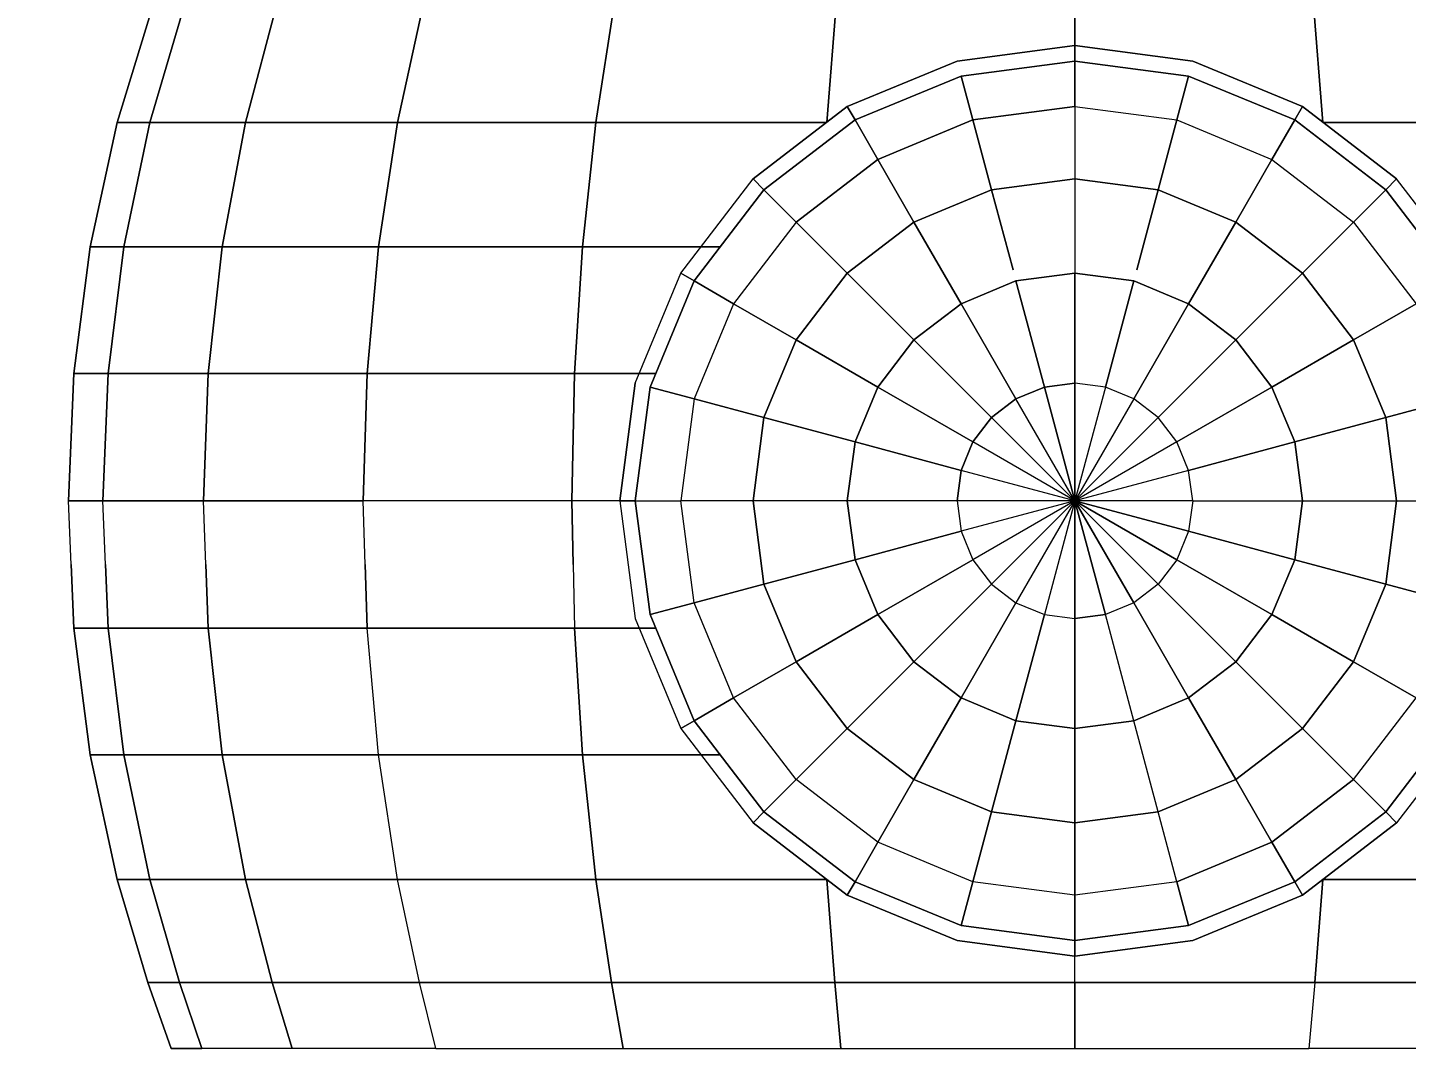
# Model space of a CAD drawing. Header units: inches. Extents: x -827 to 154, y -802 to 207.
# Drawn here: x 57.07 to 58.064, y -86.127 to -85.391 of the extents above; entities that cross this region are included whole.
import ezdxf

# ---------------------------------------------------------------- set-up
doc = ezdxf.new("R2010")
doc.units = ezdxf.units.IN
doc.header["$MEASUREMENT"] = 0
for name, color, linetype, lineweight in [('A-ANNO-DIMS', 211, 'Continuous', 9), ('A-ANNO-DIMS-48', 211, 'Continuous', 9), ('Layer0', 7, 'Continuous', 9), ('welding_bench_skp', 8, 'Continuous', 9)]:
    doc.layers.add(name, color=color, linetype=linetype, lineweight=lineweight)
doc.styles.add('Arial', font='arial.ttf', dxfattribs={"height": 4.5})
doc.dimstyles.new('Linear_-_3_32__Arial', dxfattribs={"dimscale": 12, "dimtxt": 4.591167, "dimasz": 0.5, "dimexe": 0.375, "dimexo": 0.25, "dimgap": 0.25, "dimtad": 1, "dimdec": 5, "dimrnd": 0.03125, "dimzin": 1, "dimdsep": 46, "dimlunit": 4, "dimtxsty": 'Arial', "dimblk1": 'OBLIQUE', "dimblk2": 'OBLIQUE', "dimsah": 1, "dimcen": 0.09, "dimdle": 0.375, "dimazin": 0, "dimtfac": 1, "dimtdec": 4, "dimtix": 1, "dimtmove": 0, "dimatfit": 3, "dimfxl": 1, "dimtvp": 1, "dimtfill": 1, "dimfrac": 2, "dimtolj": 1, "dimtzin": 0, "dimarcsym": 2})

# ---------------------------------------------------------------- blocks, each defined once
blk = doc.blocks.new('welding_bench_skp_12-403467-Level 1')
at = {"layer": 'Layer0'}
for p, q in [((3.4862, 30.1382), (3.4348, 29.9708)), ((3.4348, 29.9708), (3.4862, 30.1382)), ((3.4796, 29.9708), (3.5293, 30.1382)), ((3.5293, 30.1382), (3.4796, 29.9708)), ((3.611, 29.9708), (3.6555, 30.1382)), ((3.6555, 30.1382), (3.611, 29.9708)), ((3.8564, 30.1382), (3.82, 29.9708)), ((3.82, 29.9708), (3.8564, 30.1382)), ((4.0924, 29.9708), (4.1181, 30.1382)), ((4.1181, 30.1382), (4.0924, 29.9708)), ((4.4096, 29.9708), (4.4229, 30.1382)), ((4.4229, 30.1382), (4.4096, 29.9708)), ((4.75, 30.1382), (4.75, 30.0549)), ((4.75, 30.1382), (4.75, 30.0549)), ((4.75, 30.0549), (4.75, 30.1382)), ((5.0904, 29.9708), (5.0771, 30.1382)), ((5.0771, 30.1382), (5.0904, 29.9708)), ((4.75, 30.0762), (4.5882, 30.0549)), ((4.5882, 30.0549), (4.75, 30.0762)), ((4.75, 30.0762), (4.75, 30.0549)), ((4.75, 30.0549), (4.75, 30.0762)), ((4.9118, 30.0549), (4.75, 30.0762)), ((4.75, 30.0549), (4.75, 30.0762)), ((4.75, 30.0762), (4.75, 30.0549)), ((4.75, 30.0762), (4.9118, 30.0549)), ((4.5882, 30.0549), (4.4375, 29.9925)), ((4.4375, 29.9925), (4.5882, 30.0549)), ((4.5937, 30.0344), (4.75, 30.0549)), ((4.75, 30.0549), (4.5937, 30.0344)), ((4.75, 30.0549), (4.75, 29.9925)), ((4.75, 30.0549), (4.9062, 30.0344)), ((4.9062, 30.0344), (4.75, 30.0549)), ((4.75, 29.9925), (4.75, 30.0549)), ((5.0625, 29.9925), (4.9118, 30.0549)), ((4.9118, 30.0549), (5.0625, 29.9925)), ((4.5937, 30.0344), (4.4481, 29.9741)), ((4.4481, 29.9741), (4.5937, 30.0344)), ((4.6099, 29.9741), (4.5937, 30.0344)), ((4.5937, 30.0344), (4.6099, 29.9741)), ((4.8901, 29.9741), (4.9062, 30.0344)), ((4.9062, 30.0344), (4.8901, 29.9741)), ((5.0519, 29.9741), (4.9062, 30.0344)), ((4.9062, 30.0344), (5.0519, 29.9741)), ((4.4375, 29.9925), (4.3081, 29.8932)), ((4.3081, 29.8932), (4.4375, 29.9925)), ((4.4481, 29.9741), (4.4375, 29.9925)), ((4.4375, 29.9925), (4.4481, 29.9741)), ((4.4481, 29.9741), (4.4375, 29.9925)), ((4.4375, 29.9925), (4.4481, 29.9741)), ((4.75, 29.9925), (4.6099, 29.9741)), ((4.6099, 29.9741), (4.75, 29.9925)), ((4.75, 29.9925), (4.75, 29.8932)), ((4.75, 29.9925), (4.75, 29.8932)), ((4.75, 29.9925), (4.8901, 29.9741)), ((4.75, 29.9925), (4.8901, 29.9741)), ((5.0625, 29.9925), (5.0519, 29.9741)), ((5.0519, 29.9741), (5.0625, 29.9925)), ((5.0625, 29.9925), (5.0519, 29.9741)), ((5.0519, 29.9741), (5.0625, 29.9925)), ((5.0625, 29.9925), (5.1919, 29.8932)), ((5.1919, 29.8932), (5.0625, 29.9925)), ((3.4348, 29.9708), (3.3978, 29.7998)), ((3.3978, 29.7998), (3.4348, 29.9708)), ((3.4796, 29.9708), (3.4348, 29.9708)), ((3.4348, 29.9708), (3.4796, 29.9708)), ((3.4796, 29.9708), (3.4439, 29.7998)), ((3.4439, 29.7998), (3.4796, 29.9708)), ((3.4796, 29.9708), (3.611, 29.9708)), ((3.611, 29.9708), (3.4796, 29.9708)), ((3.579, 29.7998), (3.611, 29.9708)), ((3.611, 29.9708), (3.579, 29.7998)), ((3.611, 29.9708), (3.82, 29.9708)), ((3.82, 29.9708), (3.611, 29.9708)), ((3.7939, 29.7998), (3.82, 29.9708)), ((3.82, 29.9708), (3.7939, 29.7998)), ((3.82, 29.9708), (4.0924, 29.9708)), ((4.0924, 29.9708), (3.82, 29.9708)), ((4.0924, 29.9708), (4.0739, 29.7998)), ((4.0739, 29.7998), (4.0924, 29.9708)), ((4.0924, 29.9708), (4.4096, 29.9708)), ((4.4096, 29.9708), (4.0924, 29.9708)), ((4.4481, 29.9741), (4.3231, 29.8781)), ((4.3231, 29.8781), (4.4481, 29.9741)), ((4.4794, 29.92), (4.4481, 29.9741)), ((4.4481, 29.9741), (4.4794, 29.92)), ((4.6099, 29.9741), (4.4794, 29.92)), ((4.4794, 29.92), (4.6099, 29.9741)), ((4.6099, 29.9741), (4.6356, 29.8781)), ((4.6356, 29.8781), (4.6099, 29.9741)), ((4.8644, 29.8781), (4.8901, 29.9741)), ((4.8901, 29.9741), (4.8644, 29.8781)), ((4.8901, 29.9741), (5.0206, 29.92)), ((4.8901, 29.9741), (5.0206, 29.92)), ((5.0206, 29.92), (5.0519, 29.9741)), ((5.0519, 29.9741), (5.0206, 29.92)), ((5.1769, 29.8781), (5.0519, 29.9741)), ((5.0519, 29.9741), (5.1769, 29.8781)), ((5.0904, 29.9708), (5.4076, 29.9708)), ((5.4076, 29.9708), (5.0904, 29.9708)), ((4.4794, 29.92), (4.3673, 29.834)), ((4.3673, 29.834), (4.4794, 29.92)), ((4.529, 29.834), (4.4794, 29.92)), ((4.4794, 29.92), (4.529, 29.834)), ((4.971, 29.834), (5.0206, 29.92)), ((5.0206, 29.92), (4.971, 29.834)), ((5.0206, 29.92), (5.1327, 29.834)), ((5.0206, 29.92), (5.1327, 29.834)), ((4.2087, 29.7637), (4.3081, 29.8932)), ((4.2087, 29.7637), (4.3081, 29.8932)), ((4.3231, 29.8781), (4.3081, 29.8932)), ((4.3081, 29.8932), (4.3229, 29.8783)), ((4.3231, 29.8781), (4.3081, 29.8932)), ((4.3229, 29.8783), (4.3081, 29.8932)), ((4.6356, 29.8781), (4.75, 29.8932)), ((4.75, 29.8932), (4.6356, 29.8781)), ((4.75, 29.8932), (4.75, 29.7637)), ((4.75, 29.8932), (4.75, 29.7637)), ((4.75, 29.8932), (4.8644, 29.8781)), ((4.8644, 29.8781), (4.75, 29.8932)), ((5.1769, 29.8781), (5.1919, 29.8932)), ((5.1919, 29.8932), (5.1769, 29.8781)), ((5.1769, 29.8781), (5.1919, 29.8932)), ((5.1769, 29.8781), (5.1919, 29.8932)), ((5.2913, 29.7637), (5.1919, 29.8932)), ((5.2913, 29.7637), (5.1919, 29.8932)), ((4.2272, 29.7531), (4.3231, 29.8781)), ((4.3231, 29.8781), (4.2272, 29.7531)), ((4.3673, 29.834), (4.3231, 29.8781)), ((4.3673, 29.834), (4.3231, 29.8781)), ((4.529, 29.834), (4.6356, 29.8781)), ((4.6356, 29.8781), (4.529, 29.834)), ((4.6651, 29.7682), (4.6356, 29.8781)), ((4.6356, 29.8781), (4.6651, 29.7682)), ((4.8349, 29.7682), (4.8644, 29.8781)), ((4.8644, 29.8781), (4.8349, 29.7682)), ((4.8644, 29.8781), (4.971, 29.834)), ((4.971, 29.834), (4.8644, 29.8781)), ((5.1769, 29.8781), (5.1327, 29.834)), ((5.1327, 29.834), (5.1769, 29.8781)), ((5.2728, 29.7531), (5.1769, 29.8781)), ((5.1769, 29.8781), (5.2728, 29.7531)), ((4.3673, 29.834), (4.2812, 29.7219)), ((4.3673, 29.834), (4.2812, 29.7219)), ((4.4375, 29.7637), (4.3673, 29.834)), ((4.3673, 29.834), (4.4375, 29.7637)), ((4.4375, 29.7637), (4.529, 29.834)), ((4.529, 29.834), (4.4375, 29.7637)), ((4.5937, 29.7219), (4.529, 29.834)), ((4.529, 29.834), (4.5937, 29.7219)), ((4.9062, 29.7219), (4.971, 29.834)), ((4.971, 29.834), (4.9062, 29.7219)), ((4.971, 29.834), (5.0625, 29.7637)), ((5.0625, 29.7637), (4.971, 29.834)), ((5.0625, 29.7637), (5.1327, 29.834)), ((5.1327, 29.834), (5.0625, 29.7637)), ((5.1327, 29.834), (5.2187, 29.7219)), ((5.1327, 29.834), (5.2187, 29.7219)), ((3.3978, 29.7998), (3.3755, 29.6261)), ((3.3755, 29.6261), (3.3978, 29.7998)), ((3.3978, 29.7998), (3.4439, 29.7998)), ((3.4439, 29.7998), (3.3978, 29.7998)), ((3.4439, 29.7998), (3.4223, 29.6261)), ((3.4223, 29.6261), (3.4439, 29.7998)), ((3.579, 29.7998), (3.4439, 29.7998)), ((3.4439, 29.7998), (3.579, 29.7998)), ((3.5597, 29.6261), (3.579, 29.7998)), ((3.579, 29.7998), (3.5597, 29.6261)), ((3.7939, 29.7998), (3.579, 29.7998)), ((3.579, 29.7998), (3.7939, 29.7998)), ((3.7781, 29.6261), (3.7939, 29.7998)), ((3.7939, 29.7998), (3.7781, 29.6261)), ((3.7939, 29.7998), (4.0739, 29.7998)), ((4.0739, 29.7998), (3.7939, 29.7998)), ((4.0628, 29.6261), (4.0739, 29.7998)), ((4.0739, 29.7998), (4.0628, 29.6261)), ((4.263, 29.7998), (4.0739, 29.7998)), ((4.0739, 29.7998), (4.263, 29.7998)), ((4.1463, 29.613), (4.2087, 29.7637)), ((4.1463, 29.613), (4.2087, 29.7637)), ((4.1669, 29.6075), (4.2272, 29.7531)), ((4.2272, 29.7531), (4.1669, 29.6075)), ((4.2272, 29.7531), (4.2087, 29.7637)), ((4.2272, 29.7531), (4.2087, 29.7637)), ((4.2087, 29.7637), (4.2272, 29.7531)), ((4.2087, 29.7637), (4.2272, 29.7531)), ((4.2812, 29.7219), (4.2272, 29.7531)), ((4.2272, 29.7531), (4.2812, 29.7219)), ((4.3673, 29.6722), (4.4375, 29.7637)), ((4.4375, 29.7637), (4.3673, 29.6722)), ((4.529, 29.6722), (4.4375, 29.7637)), ((4.4375, 29.7637), (4.529, 29.6722)), ((4.6691, 29.7531), (4.5937, 29.7219)), ((4.5937, 29.7219), (4.6691, 29.7531)), ((4.6691, 29.7531), (4.75, 29.7637)), ((4.75, 29.7637), (4.6691, 29.7531)), ((4.6691, 29.7531), (4.7081, 29.6075)), ((4.7081, 29.6075), (4.6691, 29.7531)), ((4.75, 29.4512), (4.75, 29.7637)), ((4.75, 29.7637), (4.75, 29.613)), ((4.75, 29.7637), (4.8309, 29.7531)), ((4.75, 29.7637), (4.75, 29.4512)), ((4.8309, 29.7531), (4.75, 29.7637)), ((4.75, 29.7637), (4.75, 29.613)), ((4.75, 29.7637), (4.75, 29.4512)), ((4.7919, 29.6075), (4.8309, 29.7531)), ((4.8309, 29.7531), (4.7919, 29.6075)), ((4.8309, 29.7531), (4.9062, 29.7219)), ((4.9062, 29.7219), (4.8309, 29.7531)), ((4.971, 29.6722), (5.0625, 29.7637)), ((5.0625, 29.7637), (4.971, 29.6722)), ((5.0625, 29.7637), (5.1327, 29.6722)), ((5.1327, 29.6722), (5.0625, 29.7637)), ((4.2812, 29.7219), (4.2272, 29.5913)), ((4.2812, 29.7219), (4.2272, 29.5913)), ((4.2812, 29.7219), (4.3673, 29.6722)), ((4.3673, 29.6722), (4.2812, 29.7219)), ((4.5937, 29.7219), (4.529, 29.6722)), ((4.529, 29.6722), (4.5937, 29.7219)), ((4.6691, 29.5913), (4.5937, 29.7219)), ((4.5937, 29.7219), (4.6691, 29.5913)), ((4.8309, 29.5913), (4.9062, 29.7219)), ((4.9062, 29.7219), (4.8309, 29.5913)), ((4.9062, 29.7219), (4.971, 29.6722)), ((4.971, 29.6722), (4.9062, 29.7219)), ((5.2187, 29.7219), (5.1327, 29.6722)), ((5.1327, 29.6722), (5.2187, 29.7219)), ((4.3673, 29.6722), (4.3231, 29.5656)), ((4.3231, 29.5656), (4.3673, 29.6722)), ((4.3673, 29.6722), (4.4794, 29.6075)), ((4.4794, 29.6075), (4.3673, 29.6722)), ((4.529, 29.6722), (4.4794, 29.6075)), ((4.4794, 29.6075), (4.529, 29.6722)), ((4.6356, 29.5656), (4.529, 29.6722)), ((4.529, 29.6722), (4.6356, 29.5656)), ((4.971, 29.6722), (4.8644, 29.5656)), ((4.8644, 29.5656), (4.971, 29.6722)), ((4.971, 29.6722), (5.0206, 29.6075)), ((5.0206, 29.6075), (4.971, 29.6722)), ((5.1327, 29.6722), (5.0206, 29.6075)), ((5.0206, 29.6075), (5.1327, 29.6722)), ((5.1327, 29.6722), (5.1769, 29.5656)), ((5.1769, 29.5656), (5.1327, 29.6722)), ((3.3755, 29.6261), (3.3681, 29.4512)), ((3.3681, 29.4512), (3.3755, 29.6261)), ((3.3755, 29.6261), (3.4223, 29.6261)), ((3.4223, 29.6261), (3.3755, 29.6261)), ((3.4151, 29.4512), (3.4223, 29.6261)), ((3.4223, 29.6261), (3.4151, 29.4512)), ((3.5597, 29.6261), (3.4223, 29.6261)), ((3.4223, 29.6261), (3.5597, 29.6261)), ((3.5597, 29.6261), (3.5532, 29.4512)), ((3.5532, 29.4512), (3.5597, 29.6261)), ((3.5597, 29.6261), (3.7781, 29.6261)), ((3.7781, 29.6261), (3.5597, 29.6261)), ((3.7728, 29.4512), (3.7781, 29.6261)), ((3.7781, 29.6261), (3.7728, 29.4512)), ((4.0628, 29.6261), (3.7781, 29.6261)), ((3.7781, 29.6261), (4.0628, 29.6261)), ((4.0628, 29.6261), (4.059, 29.4512)), ((4.059, 29.4512), (4.0628, 29.6261)), ((4.0628, 29.6261), (4.1746, 29.6261)), ((4.1746, 29.6261), (4.0628, 29.6261)), ((4.125, 29.4512), (4.1463, 29.613)), ((4.1463, 29.613), (4.125, 29.4512)), ((4.1463, 29.4512), (4.1669, 29.6075)), ((4.1669, 29.6075), (4.1463, 29.4512)), ((4.1669, 29.6075), (4.2272, 29.5913)), ((4.2272, 29.5913), (4.1669, 29.6075)), ((4.4794, 29.6075), (4.4481, 29.5321)), ((4.4481, 29.5321), (4.4794, 29.6075)), ((4.4794, 29.6075), (4.6099, 29.5321)), ((4.6099, 29.5321), (4.4794, 29.6075)), ((4.7081, 29.6075), (4.6691, 29.5913)), ((4.6691, 29.5913), (4.7081, 29.6075)), ((4.75, 29.613), (4.7081, 29.6075)), ((4.7081, 29.6075), (4.75, 29.613)), ((4.75, 29.4512), (4.7081, 29.6075)), ((4.7081, 29.6075), (4.75, 29.4512)), ((4.7919, 29.6075), (4.75, 29.613)), ((4.75, 29.613), (4.75, 29.4512)), ((4.7919, 29.6075), (4.75, 29.613)), ((4.75, 29.613), (4.75, 29.4512)), ((4.7919, 29.6075), (4.75, 29.4512)), ((4.7919, 29.6075), (4.75, 29.4512)), ((4.8309, 29.5913), (4.7919, 29.6075)), ((4.8309, 29.5913), (4.7919, 29.6075)), ((5.0206, 29.6075), (4.8901, 29.5321)), ((4.8901, 29.5321), (5.0206, 29.6075)), ((5.0206, 29.6075), (5.0519, 29.5321)), ((5.0519, 29.5321), (5.0206, 29.6075)), ((4.2272, 29.5913), (4.2087, 29.4512)), ((4.2272, 29.5913), (4.2087, 29.4512)), ((4.3231, 29.5656), (4.2272, 29.5913)), ((4.2272, 29.5913), (4.3231, 29.5656)), ((4.6356, 29.5656), (4.6691, 29.5913)), ((4.6691, 29.5913), (4.6356, 29.5656)), ((4.75, 29.4512), (4.6691, 29.5913)), ((4.75, 29.4512), (4.6691, 29.5913)), ((4.8309, 29.5913), (4.75, 29.4512)), ((4.8309, 29.5913), (4.75, 29.4512)), ((4.8644, 29.5656), (4.8309, 29.5913)), ((4.8644, 29.5656), (4.8309, 29.5913)), ((5.1769, 29.5656), (5.2728, 29.5913)), ((5.2728, 29.5913), (5.1769, 29.5656)), ((4.3231, 29.5656), (4.3081, 29.4512)), ((4.3081, 29.4512), (4.3231, 29.5656)), ((4.4481, 29.5321), (4.3231, 29.5656)), ((4.3231, 29.5656), (4.4481, 29.5321)), ((4.6356, 29.5656), (4.6099, 29.5321)), ((4.6099, 29.5321), (4.6356, 29.5656)), ((4.75, 29.4512), (4.6356, 29.5656)), ((4.75, 29.4512), (4.6356, 29.5656)), ((4.8644, 29.5656), (4.75, 29.4512)), ((4.8644, 29.5656), (4.75, 29.4512)), ((4.8901, 29.5321), (4.8644, 29.5656)), ((4.8901, 29.5321), (4.8644, 29.5656)), ((5.0519, 29.5321), (5.1769, 29.5656)), ((5.1769, 29.5656), (5.0519, 29.5321)), ((5.1769, 29.5656), (5.1919, 29.4512)), ((5.1919, 29.4512), (5.1769, 29.5656)), ((4.4481, 29.5321), (4.4375, 29.4512)), ((4.4375, 29.4512), (4.4481, 29.5321)), ((4.5937, 29.4931), (4.4481, 29.5321)), ((4.4481, 29.5321), (4.5937, 29.4931)), ((4.5937, 29.4931), (4.6099, 29.5321)), ((4.6099, 29.5321), (4.5937, 29.4931)), ((4.75, 29.4512), (4.6099, 29.5321)), ((4.75, 29.4512), (4.6099, 29.5321)), ((4.8901, 29.5321), (4.75, 29.4512)), ((4.8901, 29.5321), (4.75, 29.4512)), ((4.9062, 29.4931), (4.8901, 29.5321)), ((4.9062, 29.4931), (4.8901, 29.5321)), ((4.9062, 29.4931), (5.0519, 29.5321)), ((5.0519, 29.5321), (4.9062, 29.4931)), ((5.0625, 29.4512), (5.0519, 29.5321)), ((5.0519, 29.5321), (5.0625, 29.4512)), ((4.5937, 29.4931), (4.5882, 29.4512)), ((4.5882, 29.4512), (4.5937, 29.4931)), ((4.75, 29.4512), (4.5937, 29.4931)), ((4.75, 29.4512), (4.5937, 29.4931)), ((4.9062, 29.4931), (4.75, 29.4512)), ((4.9062, 29.4931), (4.75, 29.4512)), ((4.9118, 29.4512), (4.9062, 29.4931)), ((4.9118, 29.4512), (4.9062, 29.4931)), ((3.3718, 29.3637), (3.3681, 29.4512)), ((3.4151, 29.4512), (3.3681, 29.4512)), ((3.3718, 29.3637), (3.3681, 29.4512)), ((3.3681, 29.4512), (3.4151, 29.4512)), ((3.4188, 29.3637), (3.4151, 29.4512)), ((3.5532, 29.4512), (3.4151, 29.4512)), ((3.4188, 29.3637), (3.4151, 29.4512)), ((3.4151, 29.4512), (3.5532, 29.4512)), ((3.7728, 29.4512), (3.5532, 29.4512)), ((3.5564, 29.3637), (3.5532, 29.4512)), ((3.5532, 29.4512), (3.7728, 29.4512)), ((3.5564, 29.3637), (3.5532, 29.4512)), ((3.7755, 29.3637), (3.7728, 29.4512)), ((4.059, 29.4512), (3.7728, 29.4512)), ((3.7755, 29.3637), (3.7728, 29.4512)), ((4.059, 29.4512), (3.7728, 29.4512)), ((4.059, 29.4512), (4.0609, 29.3637)), ((4.1463, 29.4512), (4.059, 29.4512)), ((4.0609, 29.3637), (4.059, 29.4512)), ((4.1463, 29.4512), (4.059, 29.4512)), ((4.125, 29.4512), (4.1463, 29.2895)), ((4.125, 29.4512), (4.1463, 29.4512)), ((4.125, 29.4512), (4.1463, 29.2895)), ((4.125, 29.4512), (4.1463, 29.4512)), ((4.125, 29.4512), (4.1463, 29.4512)), ((4.1463, 29.4512), (4.125, 29.4512)), ((4.1463, 29.4512), (4.1669, 29.295)), ((4.1463, 29.4512), (4.2087, 29.4512)), ((4.1669, 29.295), (4.1463, 29.4512)), ((4.1463, 29.4512), (4.2087, 29.4512)), ((4.2272, 29.3111), (4.2087, 29.4512)), ((4.3081, 29.4512), (4.2087, 29.4512)), ((4.2272, 29.3111), (4.2087, 29.4512)), ((4.3081, 29.4512), (4.2087, 29.4512)), ((4.4375, 29.4512), (4.3081, 29.4512)), ((4.3231, 29.3369), (4.3081, 29.4512)), ((4.3081, 29.4512), (4.3231, 29.3369)), ((4.4375, 29.4512), (4.3081, 29.4512)), ((4.5882, 29.4512), (4.4375, 29.4512)), ((4.4481, 29.3704), (4.4375, 29.4512)), ((4.4375, 29.4512), (4.4481, 29.3704)), ((4.5882, 29.4512), (4.4375, 29.4512)), ((4.5882, 29.4512), (4.5937, 29.4094)), ((4.75, 29.4512), (4.5882, 29.4512)), ((4.75, 29.4512), (4.5882, 29.4512)), ((4.5882, 29.4512), (4.5937, 29.4094)), ((4.75, 29.4512), (4.5937, 29.4094)), ((4.75, 29.4512), (4.5937, 29.4094)), ((4.75, 29.4512), (4.6099, 29.3704)), ((4.75, 29.4512), (4.6099, 29.3704)), ((4.75, 29.4512), (4.6356, 29.3369)), ((4.75, 29.4512), (4.6356, 29.3369)), ((4.75, 29.4512), (4.6691, 29.3111)), ((4.75, 29.4512), (4.6691, 29.3111)), ((4.75, 29.4512), (4.7081, 29.295)), ((4.75, 29.4512), (4.7081, 29.295)), ((4.8644, 29.3369), (4.75, 29.4512)), ((4.75, 29.4512), (4.8309, 29.3111)), ((4.75, 29.4512), (4.75, 29.2895)), ((4.75, 29.4512), (4.75, 29.1548)), ((4.75, 29.1548), (4.75, 29.4512)), ((4.8901, 29.3704), (4.75, 29.4512)), ((4.75, 29.4512), (4.8644, 29.3369)), ((4.9118, 29.4512), (4.75, 29.4512)), ((4.8309, 29.3111), (4.75, 29.4512)), ((4.75, 29.4512), (4.7919, 29.295)), ((4.7919, 29.295), (4.75, 29.4512)), ((4.75, 29.4512), (4.75, 29.2895)), ((4.9062, 29.4094), (4.75, 29.4512)), ((4.75, 29.4512), (4.8901, 29.3704)), ((4.9118, 29.4512), (4.75, 29.4512)), ((4.75, 29.4512), (4.9062, 29.4094)), ((4.75, 29.4512), (4.75, 29.1548)), ((4.9118, 29.4512), (4.9062, 29.4094)), ((4.9118, 29.4512), (4.9062, 29.4094)), ((4.9118, 29.4512), (5.0625, 29.4512)), ((4.9118, 29.4512), (5.0625, 29.4512)), ((5.0519, 29.3704), (5.0625, 29.4512)), ((5.0625, 29.4512), (5.0519, 29.3704)), ((5.0625, 29.4512), (5.1919, 29.4512)), ((5.0625, 29.4512), (5.1919, 29.4512)), ((5.1769, 29.3369), (5.1919, 29.4512)), ((5.1919, 29.4512), (5.1769, 29.3369)), ((5.1919, 29.4512), (5.2913, 29.4512)), ((5.1919, 29.4512), (5.2913, 29.4512)), ((4.4481, 29.3704), (4.5937, 29.4094)), ((4.5937, 29.4094), (4.4481, 29.3704)), ((4.5937, 29.4094), (4.6099, 29.3704)), ((4.5937, 29.4094), (4.6099, 29.3704)), ((4.9062, 29.4094), (4.8901, 29.3704)), ((4.9062, 29.4094), (4.8901, 29.3704)), ((5.0519, 29.3704), (4.9062, 29.4094)), ((4.9062, 29.4094), (5.0519, 29.3704)), ((4.3231, 29.3369), (4.4481, 29.3704)), ((4.4481, 29.3704), (4.3231, 29.3369)), ((4.4794, 29.295), (4.4481, 29.3704)), ((4.4481, 29.3704), (4.4794, 29.295)), ((4.6099, 29.3704), (4.4794, 29.295)), ((4.4794, 29.295), (4.6099, 29.3704)), ((4.6099, 29.3704), (4.6356, 29.3369)), ((4.6099, 29.3704), (4.6356, 29.3369)), ((4.8901, 29.3704), (4.8644, 29.3369)), ((4.8901, 29.3704), (4.8644, 29.3369)), ((4.8901, 29.3704), (5.0206, 29.295)), ((5.0206, 29.295), (4.8901, 29.3704)), ((5.0206, 29.295), (5.0519, 29.3704)), ((5.0519, 29.3704), (5.0206, 29.295)), ((5.1769, 29.3369), (5.0519, 29.3704)), ((5.0519, 29.3704), (5.1769, 29.3369)), ((3.3755, 29.2763), (3.3718, 29.3637)), ((3.3718, 29.3637), (3.3755, 29.2763)), ((3.4223, 29.2763), (3.4188, 29.3637)), ((3.4188, 29.3637), (3.4223, 29.2763)), ((3.5564, 29.3637), (3.5597, 29.2763)), ((3.5597, 29.2763), (3.5564, 29.3637)), ((3.7755, 29.3637), (3.7781, 29.2763)), ((3.7781, 29.2763), (3.7755, 29.3637)), ((4.0609, 29.3637), (4.0628, 29.2763)), ((4.0609, 29.3637), (4.0628, 29.2763)), ((4.2272, 29.3111), (4.3231, 29.3369)), ((4.3231, 29.3369), (4.2272, 29.3111)), ((4.3673, 29.2303), (4.3231, 29.3369)), ((4.3231, 29.3369), (4.3673, 29.2303)), ((4.529, 29.2303), (4.6356, 29.3369)), ((4.6356, 29.3369), (4.529, 29.2303)), ((4.6356, 29.3369), (4.6691, 29.3111)), ((4.6356, 29.3369), (4.6691, 29.3111)), ((4.8644, 29.3369), (4.8309, 29.3111)), ((4.8644, 29.3369), (4.8309, 29.3111)), ((4.8644, 29.3369), (4.971, 29.2303)), ((4.971, 29.2303), (4.8644, 29.3369)), ((5.1327, 29.2303), (5.1769, 29.3369)), ((5.1769, 29.3369), (5.1327, 29.2303)), ((5.2728, 29.3111), (5.1769, 29.3369)), ((5.1769, 29.3369), (5.2728, 29.3111)), ((4.2272, 29.3111), (4.1669, 29.295)), ((4.1669, 29.295), (4.2272, 29.3111)), ((4.1669, 29.295), (4.2272, 29.1494)), ((4.2272, 29.1494), (4.1669, 29.295)), ((4.2812, 29.1806), (4.2272, 29.3111)), ((4.2812, 29.1806), (4.2272, 29.3111)), ((4.3673, 29.2303), (4.4794, 29.295)), ((4.4794, 29.295), (4.3673, 29.2303)), ((4.529, 29.2303), (4.4794, 29.295)), ((4.4794, 29.295), (4.529, 29.2303)), ((4.6691, 29.3111), (4.5937, 29.1806)), ((4.5937, 29.1806), (4.6691, 29.3111)), ((4.6691, 29.3111), (4.7081, 29.295)), ((4.6691, 29.3111), (4.7081, 29.295)), ((4.7081, 29.295), (4.6691, 29.1494)), ((4.6691, 29.1494), (4.7081, 29.295)), ((4.7081, 29.295), (4.75, 29.2895)), ((4.7081, 29.295), (4.75, 29.2895)), ((4.7919, 29.295), (4.75, 29.2895)), ((4.75, 29.2895), (4.7919, 29.295)), ((4.8309, 29.3111), (4.7919, 29.295)), ((4.8309, 29.3111), (4.7919, 29.295)), ((4.8309, 29.1494), (4.7919, 29.295)), ((4.8309, 29.1494), (4.7919, 29.295)), ((4.9062, 29.1806), (4.8309, 29.3111)), ((4.8309, 29.3111), (4.9062, 29.1806)), ((4.971, 29.2303), (5.0206, 29.295)), ((5.0206, 29.295), (4.971, 29.2303)), ((5.0206, 29.295), (5.1327, 29.2303)), ((5.1327, 29.2303), (5.0206, 29.295)), ((3.4223, 29.2763), (3.3755, 29.2763)), ((3.3978, 29.1027), (3.3755, 29.2763)), ((3.3755, 29.2763), (3.3978, 29.1027)), ((3.3755, 29.2763), (3.4223, 29.2763)), ((3.4223, 29.2763), (3.4439, 29.1027)), ((3.4223, 29.2763), (3.5597, 29.2763)), ((3.5597, 29.2763), (3.4223, 29.2763)), ((3.4439, 29.1027), (3.4223, 29.2763)), ((3.5597, 29.2763), (3.579, 29.1027)), ((3.5597, 29.2763), (3.7781, 29.2763)), ((3.579, 29.1027), (3.5597, 29.2763)), ((3.7781, 29.2763), (3.5597, 29.2763)), ((3.7781, 29.2763), (4.0628, 29.2763)), ((3.7939, 29.1027), (3.7781, 29.2763)), ((3.7939, 29.1027), (3.7781, 29.2763)), ((4.0628, 29.2763), (3.7781, 29.2763)), ((4.0739, 29.1027), (4.0628, 29.2763)), ((4.1746, 29.2763), (4.0628, 29.2763)), ((4.0628, 29.2763), (4.0739, 29.1027)), ((4.0628, 29.2763), (4.1746, 29.2763)), ((4.1463, 29.2895), (4.2087, 29.1387)), ((4.1463, 29.2895), (4.2087, 29.1387)), ((4.75, 29.1387), (4.75, 29.2895)), ((4.75, 29.2895), (4.75, 29.1387)), ((4.2812, 29.1806), (4.3673, 29.2303)), ((4.3673, 29.2303), (4.2812, 29.1806)), ((4.3673, 29.2303), (4.4375, 29.1387)), ((4.4375, 29.1387), (4.3673, 29.2303)), ((4.529, 29.2303), (4.4375, 29.1387)), ((4.4375, 29.1387), (4.529, 29.2303)), ((4.529, 29.2303), (4.5937, 29.1806)), ((4.5937, 29.1806), (4.529, 29.2303)), ((4.9062, 29.1806), (4.971, 29.2303)), ((4.971, 29.2303), (4.9062, 29.1806)), ((4.971, 29.2303), (5.0625, 29.1387)), ((5.0625, 29.1387), (4.971, 29.2303)), ((5.1327, 29.2303), (5.0625, 29.1387)), ((5.0625, 29.1387), (5.1327, 29.2303)), ((5.1327, 29.2303), (5.2187, 29.1806)), ((5.2187, 29.1806), (5.1327, 29.2303)), ((4.2812, 29.1806), (4.2272, 29.1494)), ((4.2272, 29.1494), (4.2812, 29.1806)), ((4.3673, 29.0685), (4.2812, 29.1806)), ((4.3673, 29.0685), (4.2812, 29.1806)), ((4.529, 29.0685), (4.5937, 29.1806)), ((4.5937, 29.1806), (4.529, 29.0685)), ((4.6691, 29.1494), (4.5937, 29.1806)), ((4.5937, 29.1806), (4.6691, 29.1494)), ((4.9062, 29.1806), (4.8309, 29.1494)), ((4.8309, 29.1494), (4.9062, 29.1806)), ((4.971, 29.0685), (4.9062, 29.1806)), ((4.9062, 29.1806), (4.971, 29.0685)), ((5.1327, 29.0685), (5.2187, 29.1806)), ((5.1327, 29.0685), (5.2187, 29.1806)), ((4.2087, 29.1387), (4.2272, 29.1494)), ((4.2272, 29.1494), (4.2087, 29.1387)), ((4.2087, 29.1387), (4.2272, 29.1494)), ((4.2272, 29.1494), (4.2087, 29.1387)), ((4.3231, 29.0244), (4.2272, 29.1494)), ((4.2272, 29.1494), (4.3231, 29.0244)), ((4.6691, 29.1494), (4.6356, 29.0244)), ((4.6356, 29.0244), (4.6691, 29.1494)), ((4.75, 29.1387), (4.6691, 29.1494)), ((4.6691, 29.1494), (4.75, 29.1387)), ((4.75, 29.1387), (4.8309, 29.1494)), ((4.8309, 29.1494), (4.75, 29.1387)), ((4.8644, 29.0244), (4.8309, 29.1494)), ((4.8644, 29.0244), (4.8309, 29.1494)), ((5.2728, 29.1494), (5.1769, 29.0244)), ((5.1769, 29.0244), (5.2728, 29.1494)), ((4.2087, 29.1387), (4.3081, 29.0093)), ((4.2087, 29.1387), (4.3081, 29.0093)), ((4.4375, 29.1387), (4.3673, 29.0685)), ((4.3673, 29.0685), (4.4375, 29.1387)), ((4.529, 29.0685), (4.4375, 29.1387)), ((4.4375, 29.1387), (4.529, 29.0685)), ((4.75, 29.0093), (4.75, 29.1387)), ((4.75, 29.1387), (4.75, 29.0093)), ((4.971, 29.0685), (5.0625, 29.1387)), ((5.0625, 29.1387), (4.971, 29.0685)), ((5.1327, 29.0685), (5.0625, 29.1387)), ((5.0625, 29.1387), (5.1327, 29.0685)), ((5.2913, 29.1387), (5.1919, 29.0093)), ((5.2913, 29.1387), (5.1919, 29.0093)), ((3.4348, 28.9316), (3.3978, 29.1027)), ((3.3978, 29.1027), (3.4348, 28.9316)), ((3.3978, 29.1027), (3.4439, 29.1027)), ((3.4439, 29.1027), (3.3978, 29.1027)), ((3.4439, 29.1027), (3.4796, 28.9316)), ((3.4439, 29.1027), (3.579, 29.1027)), ((3.579, 29.1027), (3.4439, 29.1027)), ((3.4796, 28.9316), (3.4439, 29.1027)), ((3.611, 28.9316), (3.579, 29.1027)), ((3.7939, 29.1027), (3.579, 29.1027)), ((3.579, 29.1027), (3.611, 28.9316)), ((3.579, 29.1027), (3.7939, 29.1027)), ((3.82, 28.9316), (3.7939, 29.1027)), ((4.0739, 29.1027), (3.7939, 29.1027)), ((3.82, 28.9316), (3.7939, 29.1027)), ((3.7939, 29.1027), (4.0739, 29.1027)), ((4.0739, 29.1027), (4.263, 29.1027)), ((4.0739, 29.1027), (4.0924, 28.9316)), ((4.0924, 28.9316), (4.0739, 29.1027)), ((4.263, 29.1027), (4.0739, 29.1027)), ((4.3231, 29.0244), (4.3673, 29.0685)), ((4.3673, 29.0685), (4.3231, 29.0244)), ((4.4794, 28.9825), (4.3673, 29.0685)), ((4.4794, 28.9825), (4.3673, 29.0685)), ((4.4794, 28.9825), (4.529, 29.0685)), ((4.529, 29.0685), (4.4794, 28.9825)), ((4.6356, 29.0244), (4.529, 29.0685)), ((4.529, 29.0685), (4.6356, 29.0244)), ((4.8644, 29.0244), (4.971, 29.0685)), ((4.971, 29.0685), (4.8644, 29.0244)), ((4.971, 29.0685), (5.0206, 28.9825)), ((5.0206, 28.9825), (4.971, 29.0685)), ((5.0206, 28.9825), (5.1327, 29.0685)), ((5.1327, 29.0685), (5.0206, 28.9825)), ((5.1327, 29.0685), (5.1769, 29.0244)), ((5.1327, 29.0685), (5.1769, 29.0244)), ((4.3081, 29.0093), (4.3231, 29.0244)), ((4.3231, 29.0244), (4.3081, 29.0093)), ((4.3229, 29.0242), (4.3081, 29.0093)), ((4.3229, 29.0242), (4.3081, 29.0093)), ((4.3081, 29.0093), (4.4375, 28.91)), ((4.4375, 28.91), (4.3081, 29.0093)), ((4.4481, 28.9284), (4.3231, 29.0244)), ((4.3231, 29.0244), (4.4481, 28.9284)), ((4.6356, 29.0244), (4.6099, 28.9284)), ((4.6099, 28.9284), (4.6356, 29.0244)), ((4.75, 29.0093), (4.6356, 29.0244)), ((4.6356, 29.0244), (4.75, 29.0093)), ((4.75, 29.0093), (4.8644, 29.0244)), ((4.8644, 29.0244), (4.75, 29.0093)), ((4.75, 28.91), (4.75, 29.0093)), ((4.75, 29.0093), (4.75, 28.91)), ((4.8901, 28.9284), (4.8644, 29.0244)), ((4.8901, 28.9284), (4.8644, 29.0244)), ((5.0519, 28.9284), (5.1769, 29.0244)), ((5.1769, 29.0244), (5.0519, 28.9284)), ((5.0625, 28.91), (5.1919, 29.0093)), ((5.1919, 29.0093), (5.0625, 28.91)), ((5.1769, 29.0244), (5.1919, 29.0093)), ((5.1769, 29.0244), (5.1919, 29.0093)), ((5.1769, 29.0244), (5.1919, 29.0093)), ((5.1919, 29.0093), (5.1769, 29.0244)), ((4.4481, 28.9284), (4.4794, 28.9825)), ((4.4794, 28.9825), (4.4481, 28.9284)), ((4.6099, 28.9284), (4.4794, 28.9825)), ((4.6099, 28.9284), (4.4794, 28.9825)), ((4.8901, 28.9284), (5.0206, 28.9825)), ((5.0206, 28.9825), (4.8901, 28.9284)), ((5.0206, 28.9825), (5.0519, 28.9284)), ((5.0519, 28.9284), (5.0206, 28.9825)), ((3.4769, 28.79), (3.4348, 28.9316)), ((3.4348, 28.9316), (3.4769, 28.79)), ((3.4348, 28.9316), (3.4796, 28.9316)), ((3.4796, 28.9316), (3.4348, 28.9316)), ((3.611, 28.9316), (3.4796, 28.9316)), ((3.4796, 28.9316), (3.5203, 28.79)), ((3.4796, 28.9316), (3.611, 28.9316)), ((3.5203, 28.79), (3.4796, 28.9316)), ((3.6475, 28.79), (3.611, 28.9316)), ((3.82, 28.9316), (3.611, 28.9316)), ((3.611, 28.9316), (3.6475, 28.79)), ((3.611, 28.9316), (3.82, 28.9316)), ((3.82, 28.9316), (4.0924, 28.9316)), ((3.8498, 28.79), (3.82, 28.9316)), ((3.8498, 28.79), (3.82, 28.9316)), ((4.0924, 28.9316), (3.82, 28.9316)), ((4.1135, 28.79), (4.0924, 28.9316)), ((4.4096, 28.9316), (4.0924, 28.9316)), ((4.0924, 28.9316), (4.4096, 28.9316)), ((4.0924, 28.9316), (4.1135, 28.79)), ((4.4205, 28.79), (4.4096, 28.9316)), ((4.4096, 28.9316), (4.4205, 28.79)), ((4.4481, 28.9284), (4.4375, 28.91)), ((4.4375, 28.91), (4.4481, 28.9284)), ((4.4481, 28.9284), (4.4375, 28.91)), ((4.4375, 28.91), (4.4481, 28.9284)), ((4.4481, 28.9284), (4.5937, 28.8681)), ((4.5937, 28.8681), (4.4481, 28.9284)), ((4.6099, 28.9284), (4.5937, 28.8681)), ((4.5937, 28.8681), (4.6099, 28.9284)), ((4.75, 28.91), (4.6099, 28.9284)), ((4.75, 28.91), (4.6099, 28.9284)), ((4.8901, 28.9284), (4.75, 28.91)), ((4.8901, 28.9284), (4.75, 28.91)), ((4.9062, 28.8681), (4.8901, 28.9284)), ((4.8901, 28.9284), (4.9062, 28.8681)), ((5.0519, 28.9284), (4.9062, 28.8681)), ((4.9062, 28.8681), (5.0519, 28.9284)), ((5.0519, 28.9284), (5.0625, 28.91)), ((5.0625, 28.91), (5.0519, 28.9284)), ((5.0625, 28.91), (5.0519, 28.9284)), ((5.0519, 28.9284), (5.0625, 28.91)), ((5.0795, 28.79), (5.0904, 28.9316)), ((5.0904, 28.9316), (5.0795, 28.79)), ((5.4076, 28.9316), (5.0904, 28.9316)), ((5.0904, 28.9316), (5.4076, 28.9316)), ((4.4375, 28.91), (4.5882, 28.8475)), ((4.5882, 28.8475), (4.4375, 28.91)), ((4.75, 28.91), (4.75, 28.8475)), ((4.75, 28.8475), (4.75, 28.91)), ((4.9118, 28.8475), (5.0625, 28.91)), ((5.0625, 28.91), (4.9118, 28.8475)), ((4.5937, 28.8681), (4.75, 28.8475)), ((4.75, 28.8475), (4.5937, 28.8681)), ((4.75, 28.8475), (4.9062, 28.8681)), ((4.9062, 28.8681), (4.75, 28.8475)), ((4.75, 28.8262), (4.5882, 28.8475)), ((4.5882, 28.8475), (4.75, 28.8262)), ((4.75, 28.79), (4.75, 28.8475)), ((4.75, 28.79), (4.75, 28.8475)), ((4.9118, 28.8475), (4.75, 28.8262)), ((4.75, 28.8475), (4.75, 28.8262)), ((4.75, 28.8262), (4.75, 28.8475)), ((4.75, 28.8475), (4.75, 28.8262)), ((4.75, 28.79), (4.75, 28.8475)), ((4.75, 28.8262), (4.9118, 28.8475)), ((4.75, 28.8262), (4.75, 28.8475)), ((3.5203, 28.79), (3.4769, 28.79)), ((3.509, 28.6995), (3.4769, 28.79)), ((3.4769, 28.79), (3.5203, 28.79)), ((3.4769, 28.79), (3.509, 28.6995)), ((3.4769, 28.79), (3.5203, 28.79)), ((3.5203, 28.79), (3.4769, 28.79)), ((3.5513, 28.6995), (3.5203, 28.79)), ((3.5203, 28.79), (3.5513, 28.6995)), ((3.5203, 28.79), (3.6475, 28.79)), ((3.6475, 28.79), (3.5203, 28.79)), ((3.6753, 28.6995), (3.6475, 28.79)), ((3.6475, 28.79), (3.6753, 28.6995)), ((3.6475, 28.79), (3.8498, 28.79)), ((3.8498, 28.79), (3.6475, 28.79)), ((3.8725, 28.6995), (3.8498, 28.79)), ((3.8725, 28.6995), (3.8498, 28.79)), ((4.1135, 28.79), (3.8498, 28.79)), ((3.8498, 28.79), (4.1135, 28.79)), ((4.1135, 28.79), (4.4205, 28.79)), ((4.1295, 28.6995), (4.1135, 28.79)), ((4.4205, 28.79), (4.1135, 28.79)), ((4.1135, 28.79), (4.1295, 28.6995)), ((4.4288, 28.6995), (4.4205, 28.79)), ((4.75, 28.79), (4.4205, 28.79)), ((4.4205, 28.79), (4.75, 28.79)), ((4.4205, 28.79), (4.4288, 28.6995)), ((4.75, 28.6995), (4.75, 28.79)), ((4.75, 28.79), (4.75, 28.6995)), ((4.75, 28.6995), (4.75, 28.79)), ((5.0795, 28.79), (4.75, 28.79)), ((4.75, 28.79), (5.0795, 28.79)), ((5.0795, 28.79), (5.0712, 28.6995)), ((5.0795, 28.79), (5.0712, 28.6995)), ((5.0795, 28.79), (5.3865, 28.79)), ((5.3865, 28.79), (5.0795, 28.79)), ((3.509, 28.6995), (3.5513, 28.6995)), ((3.5513, 28.6995), (3.509, 28.6995)), ((3.6753, 28.6995), (3.5513, 28.6995)), ((3.8725, 28.6995), (3.6753, 28.6995)), ((3.8725, 28.6995), (4.1295, 28.6995)), ((4.1295, 28.6995), (4.4288, 28.6995)), ((4.4288, 28.6995), (4.75, 28.6995)), ((4.75, 28.6995), (5.0712, 28.6995)), ((5.3705, 28.6995), (5.0712, 28.6995))]:
    blk.add_line(p, q, dxfattribs=at)
blk = doc.blocks.new('welding_bench_skp_1-403456-Level 1')
at = {"xscale": 0.5253999999999984, "yscale": 0.5253999999999984, "zscale": 0.5253999999999984, "rotation": 270}
blk.add_blockref('welding_bench_skp_12-403467-Level 1', (27.06209, 55.39486), dxfattribs=at)
blk = doc.blocks.new('welding_bench_skp-403450-Level 1')
blk.add_blockref('welding_bench_skp_1-403456-Level 1', (0, 0))
blk = doc.blocks.new('DIMBLOCK3-Level 1')
at = {"layer": 'A-ANNO-DIMS-48'}
for p, q in [((149.16527, 128.02358), (149.16527, -235.97642)), ((46.10439, 123.52358), (153.66527, 123.52358)), ((149.16527, 123.52358), (46.10439, 123.52358)), ((46.10439, -231.47642), (153.66527, -231.47642)), ((149.16527, -231.47642), (46.10439, -231.47642))]:
    blk.add_line(p, q, dxfattribs=at)
at = {"layer": 'A-ANNO-DIMS-48', "lineweight": 50}
for p, q in [((149.16527, 123.52358), (146.16527, 126.52358)), ((149.16527, 123.52358), (152.16527, 120.52358)), ((149.16527, -231.47642), (146.16527, -228.47642)), ((149.16527, -231.47642), (152.16527, -234.47642))]:
    blk.add_line(p, q, dxfattribs=at)
at = {"layer": 'A-ANNO-DIMS-48', "color": 0, "insert": (140.32324, -63.72383), "char_height": 4.5, "width": 23.3937632, "attachment_point": 1, "rotation": 90, "line_spacing_factor": 0.941778, "style": 'Arial', "bg_fill": 3, "box_fill_scale": 1.25, "bg_fill_color": 256, "bg_fill_true_color": 13158600, "bg_fill_transparency": 0}
blk.add_mtext('29\' - 7"', dxfattribs=at)
blk = doc.blocks.new('_Oblique')
at = {"color": 0, "linetype": 'ByBlock', "lineweight": -2}
blk.add_line((-0.5, -0.5), (0.5, 0.5), dxfattribs=at)

msp = doc.modelspace()

# ---------------------------------------------------------------- block references
at = {"layer": 'welding_bench_skp', "color": 7, "rotation": 90.0000000000004}
msp.add_blockref('welding_bench_skp-403450-Level 1', (110.724377, -128.267836), dxfattribs=at)

# ---------------------------------------------------------------- next in the draw order: dimensions: what is measured, and where the dimension line sits
at = {"layer": 'A-ANNO-DIMS'}
dim = msp.add_linear_dim(base=(149.16527, -231.476424), p1=(43.104386, 123.523576), p2=(43.104386, -231.476424), angle=90, dimstyle='Linear_-_3_32__Arial', override={"dimpost": '<>', "dimfxl": 355}, dxfattribs=at)
dim.commit()
dim.dimension.update_dxf_attribs({"geometry": 'DIMBLOCK3-Level 1', "text_midpoint": (143.867692, -53.976424)})

doc.saveas('drawing.dxf')
